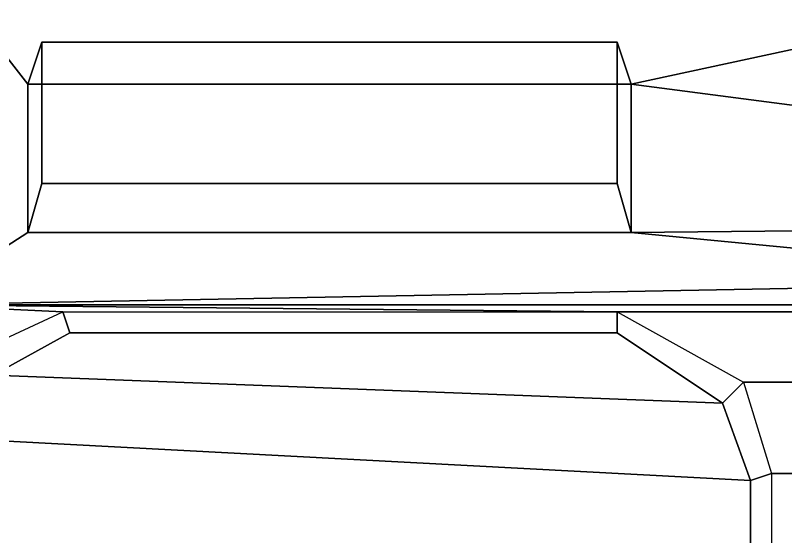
# Model space of a CAD drawing. Header units: millimetres. Extents: x -0.88 to 1, y -1.7 to 8.
# Drawn here: x -0.549 to 0, y 0.655 to 1.026 of the extents above; entities that cross this region are included whole.
import ezdxf

# ---------------------------------------------------------------- set-up
doc = ezdxf.new("R2010")
doc.units = ezdxf.units.MM
doc.layers.add('hatch2', color=3, linetype='Continuous')

msp = doc.modelspace()

# ---------------------------------------------------------------- linework, layer by layer
for points in [[(0.62, 1.3, 0.28), (0.62, -1.14, 0.28), (-0.62, -1.14, 0.28), (-0.62, 1.3, 0.28)], [(-0.62, 1.08, 0.88), (-0.62, 0.82, 1.36), (-0.54, 0.87146, 1.265), (-0.54, 0.97703, 1.07011)], [(0.12256, 1.02715, 0.97756), (-0.62, 1.08, 0.88), (-0.54, 0.97703, 1.07011), (-0.11, 0.97703, 1.07011)], [(-0.11, 0.97703, 1.07011), (-0.11, 0.97703, 1.07011), (0.0555, 0.95542, 1.11), (0.12256, 1.02715, 0.97756)], [(-0.54, 0.97703, 1.07011), (-0.54, 0.87146, 1.265), (-0.53, 0.90646, 1.265), (-0.53, 1.00713, 1.07914)], [(-0.11, 0.97703, 1.07011), (-0.54, 0.97703, 1.07011), (-0.53, 1.00713, 1.07914), (-0.12, 1.00713, 1.07914)], [(-0.53, 0.90646, 1.265), (-0.12, 0.90646, 1.265), (-0.12, 1.00713, 1.07914), (-0.53, 1.00713, 1.07914)], [(-0.11, 0.87146, 1.265), (-0.11, 0.97703, 1.07011), (-0.12, 1.00713, 1.07914), (-0.12, 0.90646, 1.265)], [(-0.11, 0.97703, 1.07011), (-0.11, 0.87146, 1.265), (0.10409, 0.87367, 1.26091), (0.0555, 0.95542, 1.11)], [(-0.54, 0.87146, 1.265), (-0.11, 0.87146, 1.265), (-0.12, 0.90646, 1.265), (-0.53, 0.90646, 1.265)], [(-0.11, 0.87146, 1.265), (-0.11, 0.87146, 1.265), (0.255, 0.83638, 1.32977), (0.10409, 0.87367, 1.26091)], [(-0.62, 0.82, 1.36), (0.255, 0.83638, 1.32977), (-0.11, 0.87146, 1.265), (-0.54, 0.87146, 1.265)], [(0.62, 0.82, 1.36), (0.41, 0.83638, 1.32977), (0.255, 0.83638, 1.32977), (-0.62, 0.82, 1.36)], [(0.12, 0.815, 1.36035), (0.62, 0.82, 1.36), (-0.62, 0.82, 1.36), (-0.12, 0.815, 1.36035)], [(-0.515, 0.815, 1.36035), (-0.12, 0.815, 1.36035), (-0.62, 0.82, 1.36)], [(-0.58, 0.785, 1.36246), (-0.515, 0.815, 1.36035), (-0.62, 0.82, 1.36)], [(-0.03, 0.765, 1.36386), (0.03, 0.765, 1.36386), (0.12, 0.815, 1.36035), (-0.12, 0.815, 1.36035)], [(-0.01, 0.7, 1.36842), (0.01, 0.7, 1.36842), (0.03, 0.765, 1.36386), (-0.03, 0.765, 1.36386)], [(-0.01, 0.475, 1.38421), (0.01, 0.475, 1.38421), (0.01, 0.7, 1.36842), (-0.01, 0.7, 1.36842)]]:
    msp.add_3dface(points)
at = {"layer": 'hatch2'}
for points in [[(-0.515, 0.815, 1.36035), (-0.51, 0.8, 1.39535), (-0.565, 0.77, 1.39746), (-0.58, 0.785, 1.36246)], [(-0.12, 0.815, 1.36035), (-0.12, 0.8, 1.39535), (-0.51, 0.8, 1.39535), (-0.515, 0.815, 1.36035)], [(-0.03, 0.765, 1.36386), (-0.045, 0.75, 1.39886), (-0.12, 0.8, 1.39535), (-0.12, 0.815, 1.36035)], [(-0.565, 0.77, 1.39746), (-0.51, 0.8, 1.39535), (-0.12, 0.8, 1.39535), (-0.045, 0.75, 1.39886)], [(-0.595, 0.725, 1.40096), (-0.565, 0.77, 1.39746), (-0.045, 0.75, 1.39886), (-0.025, 0.695, 1.40342)], [(-0.01, 0.7, 1.36842), (-0.025, 0.695, 1.40342), (-0.045, 0.75, 1.39886), (-0.03, 0.765, 1.36386)], [(-0.62, 0.465, 1.42026), (-0.595, 0.725, 1.40096), (-0.025, 0.695, 1.40342), (-0.025, 0.48, 1.41921)], [(-0.01, 0.475, 1.38421), (-0.025, 0.48, 1.41921), (-0.025, 0.695, 1.40342), (-0.01, 0.7, 1.36842)]]:
    msp.add_3dface(points, dxfattribs=at)

doc.saveas('drawing.dxf')
